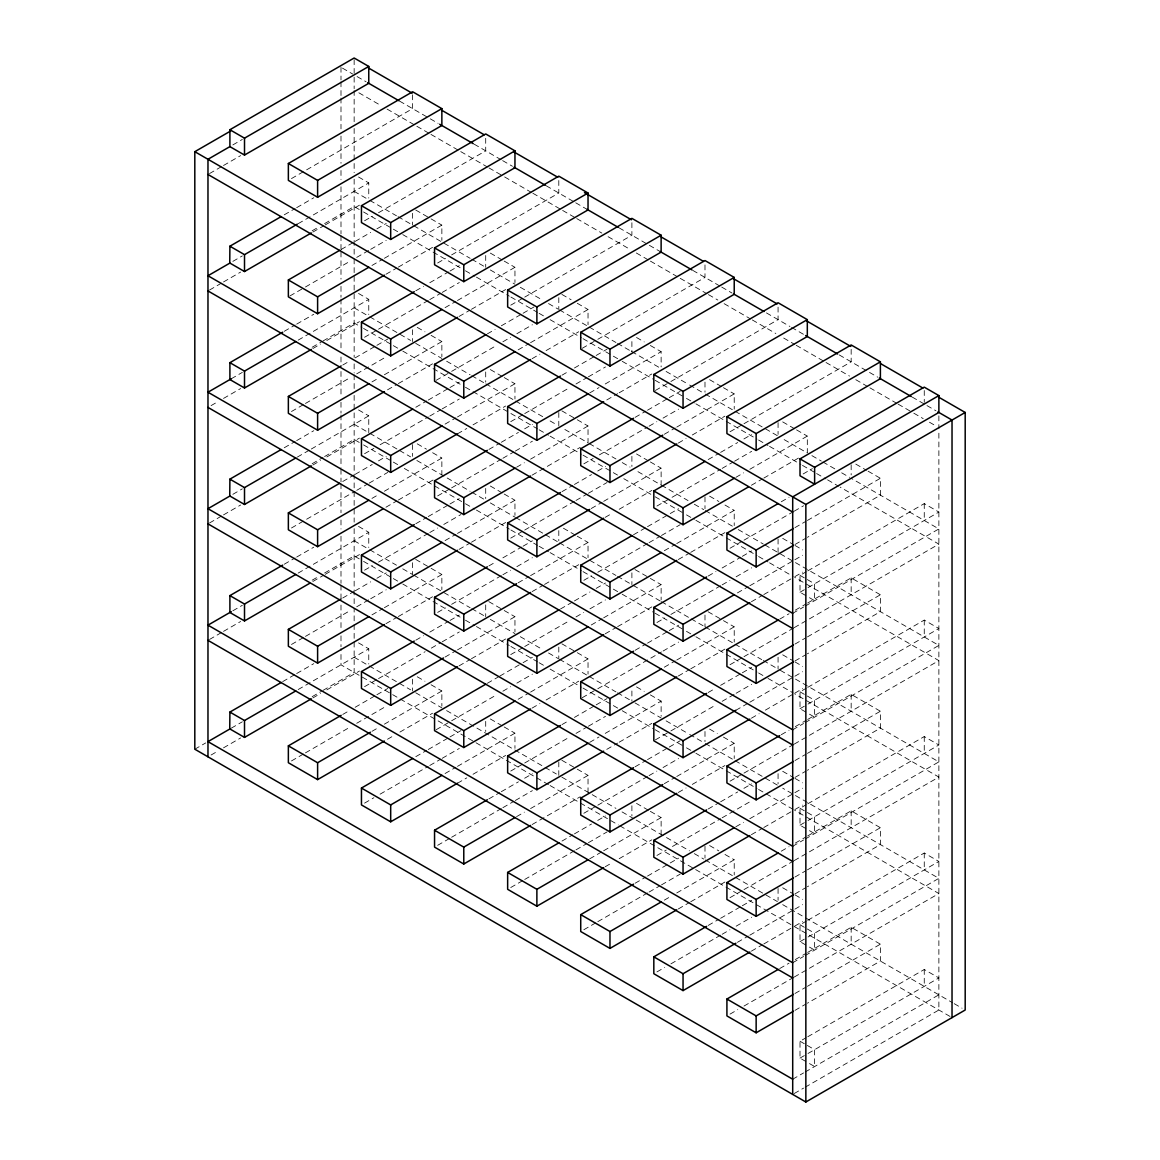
<?xml version="1.0" encoding="UTF-8"?>
<svg xmlns="http://www.w3.org/2000/svg" width="1160" height="1160" viewBox="0 0 1160 1160"><rect width="100%" height="100%" fill="white"/><g stroke="black" fill="none" stroke-linecap="round" stroke-linejoin="round"><path stroke-width="0.75" stroke-dasharray="5 3.75" d="M232.856 144.913L242.324 139.446M209.525 173.565L221.966 166.387M223.518 165.488L240.627 155.614M291.479 178.582L412.626 108.634L412.626 93.453M284.258 214.817L295.133 208.539M296.685 207.655L313.765 197.78M232.856 261.377L242.324 255.911M298.163 223.677L368.764 182.903L368.764 198.099M209.525 290.043L221.966 282.851M223.518 281.952L240.627 272.078M312.156 230.782L318.376 227.186M324.597 223.605L354.148 206.538L361.993 211.062M312.852 232.073L323.727 225.794M325.279 224.895L359.455 205.175M364.559 220.777L372.331 216.296M378.537 212.715L485.707 150.844L485.707 137.329M341.171 249.472L353.597 242.31M355.149 241.411L370.692 232.435M376.899 228.854L386.222 223.474M289.927 295.945L303.906 287.883M305.457 286.984L350.494 260.971M356.714 257.389L369.126 250.212M370.692 249.313L386.222 240.352M371.968 265.466L382.843 259.188M384.395 258.288L441.858 225.112L441.858 240.294M284.258 331.296L295.133 325.017M296.685 324.118L313.765 314.258M385.947 274.267L396.822 267.989M398.373 267.09L432.535 247.37M231.289 378.754L242.324 372.389M298.163 340.141L368.764 299.382L368.764 314.577M437.653 262.986L445.425 258.492M451.632 254.91L558.801 193.038L558.801 179.539M211.076 405.608L217.297 402.027M223.518 398.431L240.627 388.557M312.156 347.246L321.494 341.867M323.046 340.967L354.148 323.017L361.993 327.54M312.852 348.536L320.624 344.056M326.83 340.474L359.455 321.639M415.816 290.783L423.588 286.302M429.795 282.707L448.441 271.947M449.993 271.048L459.302 265.669M364.559 337.255L376.986 330.078M378.537 329.179L428.243 300.483M429.795 299.584L440.67 293.306M442.221 292.421L459.302 282.547M342.736 365.052L348.942 361.47M355.149 357.875L375.347 346.216M376.899 345.317L387.774 339.039M445.063 307.661L455.923 301.382M457.475 300.483L514.953 267.308L514.953 282.504M291.479 411.524L303.906 404.347M305.457 403.448L350.494 377.45M356.714 373.853L386.222 356.816M459.041 316.462L469.901 310.184M471.467 309.299L505.629 289.565M371.968 381.93L378.174 378.349M384.395 374.752L441.858 341.576L441.858 356.772M510.748 305.181L523.174 298.004M524.726 297.105L631.895 235.233L631.895 221.734M284.258 447.76L295.133 441.482M296.685 440.583L313.765 430.723M387.498 389.847L396.822 384.467M398.373 383.568L432.535 363.834M487.36 333.877L495.117 329.396M501.337 325.8L521.522 314.142M523.087 313.243L533.948 306.98M232.856 494.32L242.324 488.853M297.322 457.098L309.749 449.921M311.3 449.022L368.764 415.846L368.764 432.724M436.102 380.349L450.08 372.273M451.632 371.374L496.683 345.375M502.889 341.794L510.661 337.299M516.867 333.717L532.397 324.757M209.525 522.986L221.966 515.794M223.518 514.895L240.627 505.021M312.156 463.724L323.046 457.432M324.597 456.533L354.148 439.48L361.993 444.004M312.852 465.015L320.624 460.52M326.83 456.938L359.455 438.103M415.816 407.247L426.691 400.968M428.243 400.07L448.441 388.411M449.993 387.527L459.302 382.147M518.143 349.856L529.018 343.577M530.57 342.678L588.033 309.502L588.033 324.699M364.559 453.72L373.882 448.34M380.103 444.759L428.243 416.947M429.795 416.063L440.67 409.784M442.221 408.885L459.302 399.025M532.121 358.672L539.893 354.177M546.099 350.595L578.724 331.76M342.736 481.516L353.597 475.238M355.149 474.353L372.244 464.478M378.45 460.897L386.222 456.416M445.063 424.125L455.923 417.846M457.475 416.947L514.953 383.772L514.953 398.967M582.291 348.275L596.269 340.199M597.821 339.3L704.99 277.428L704.99 263.929M291.479 527.988L355.149 491.231M356.714 490.332L367.575 484.053M369.126 483.154L387.774 472.396M457.475 433.84L466.798 428.461M473.019 424.864L505.629 406.029M562.005 375.173L568.212 371.591M574.432 367.995L594.616 356.352M596.167 355.453L607.042 349.174M371.968 498.394L378.174 494.812M384.395 491.231L441.858 458.04L441.858 474.933M510.748 421.646L523.174 414.468M524.726 413.584L569.763 387.571M575.984 383.989L586.859 377.711M588.41 376.811L605.491 366.951M284.258 564.224L295.133 557.96M296.685 557.061L313.765 547.187M385.947 507.21L396.822 500.932M398.373 500.033L434.087 479.413M488.911 449.442L499.786 443.163M501.337 442.279L518.418 432.404M524.639 428.823L532.397 424.342M589.686 392.95L599.01 387.571M605.215 383.989L661.127 351.697L661.127 366.894M232.856 610.784L242.324 605.317M298.163 573.083L368.764 532.324L368.764 547.505M437.653 495.914L450.08 488.751M451.632 487.852L501.337 459.157M502.889 458.258L513.764 451.979M515.315 451.08L532.397 441.221M606.767 399.968L617.642 393.689M619.193 392.79L651.818 373.97M209.525 639.45L221.966 632.273M223.518 631.374L240.627 621.499M312.156 580.188L318.376 576.607M324.597 573.011L354.148 555.945L361.993 560.468M312.852 581.479L323.727 575.201M325.279 574.301L359.455 554.582M415.816 523.726L426.691 517.447M428.243 516.548L448.441 504.89M449.993 503.991L459.302 498.611M516.591 467.219L524.363 462.738M530.57 459.157L588.033 425.981L588.033 442.859L561.875 427.75M655.371 390.471L669.349 382.409M670.9 381.51L778.07 319.638L778.07 306.124M364.559 570.183L372.331 565.703M378.537 562.121L428.243 533.426M429.795 532.527L437.566 528.047M443.772 524.451L460.868 514.591M532.121 475.136L580.275 447.339M635.086 417.368L645.961 411.104M647.512 410.205L667.711 398.547M669.262 397.648L680.137 391.37M342.736 597.995L353.597 591.716M355.149 590.817L370.692 581.841M376.899 578.26L386.222 572.88M445.063 540.603L455.923 534.325M457.475 533.426L514.953 500.25L514.953 515.432M583.842 463.84L593.151 458.461M599.372 454.879L647.512 427.083M649.063 426.184L656.836 421.703M663.056 418.108L678.586 409.147M291.479 644.467L303.906 637.289M305.457 636.39L350.494 610.392M356.714 606.796L369.126 599.618M370.692 598.734L386.222 589.759M459.041 549.405L469.901 543.126M471.467 542.227L505.629 522.508M562.005 491.651L572.88 485.373M574.432 484.474L591.513 474.614M597.719 471.018L605.491 466.537M664.332 434.26L675.207 427.982M676.759 427.083L734.222 393.907L734.222 409.088M371.968 614.872L382.843 608.594M384.395 607.695L441.858 574.519L441.858 589.715M510.748 538.124L523.174 530.947M524.726 530.048L574.432 501.352M575.984 500.453L586.859 494.174M588.41 493.275L607.042 482.516M678.31 443.062L686.067 438.582M692.288 435L724.899 416.164M282.707 681.601L295.133 674.424M296.685 673.525L313.765 663.665M385.947 623.674L396.822 617.395M398.373 616.511L432.535 596.776M488.911 565.921L495.117 562.324M502.889 557.844L521.522 547.085M523.087 546.186L532.397 540.807M591.237 508.529L602.112 502.251M603.664 501.352L661.127 468.176L661.127 485.054L636.318 470.728M730.017 431.766L742.443 424.603M743.995 423.704L851.164 361.833L851.164 348.319M194.807 749.215L205.697 742.937M231.289 728.161L242.324 721.796M298.163 689.548L368.764 648.788L368.764 663.984M437.653 612.393L445.425 607.898M451.632 604.316L501.337 575.621M502.889 574.722L510.661 570.241M516.867 566.66L532.397 557.684M605.215 517.331L611.436 513.75M619.193 509.269L651.818 490.434M708.18 459.577L719.055 453.299M720.606 452.4L737.688 442.54M743.908 438.944L751.665 434.463M211.076 755.015L217.297 751.433M223.518 747.837L240.627 737.963M312.156 696.667L321.494 691.273M323.046 690.374L354.148 672.423L354.148 608.333M312.852 697.943L320.624 693.462M326.83 689.881L359.455 671.046M415.816 640.189L423.588 635.709M429.795 632.113L448.441 621.354M449.993 620.455L459.302 615.076M518.143 582.798L529.018 576.52M530.57 575.621L588.033 542.445L588.033 557.641M656.923 506.05L720.606 469.278M722.158 468.379L733.033 462.101M734.585 461.201L751.665 451.341M364.559 686.662L376.986 679.485M378.537 678.586L425.14 651.688M431.346 648.106L440.67 642.727M442.221 641.828L459.302 631.953M532.121 591.6L542.996 585.322M544.548 584.437L578.724 564.702M633.534 534.745L645.961 527.568M647.512 526.669L678.586 508.733M735.861 477.354L743.633 472.86M749.838 469.278L807.316 436.102L807.316 452.98L782.695 438.77M342.736 714.458L348.942 710.877M355.149 707.281L375.347 695.623M376.899 694.724L387.774 688.46M445.063 657.067L455.923 650.789M457.475 649.89L514.953 616.714L514.953 631.91M583.842 580.319L591.6 575.838M597.821 572.242L647.512 543.547M649.063 542.648L659.938 536.37M661.49 535.485L680.137 524.726M751.404 485.257L762.265 478.978M763.816 478.094L799.544 457.461M291.479 760.931L303.906 753.754M305.457 752.855L350.494 726.856M356.714 723.274L386.222 706.237M459.041 665.884L469.901 659.605M471.467 658.706L505.629 638.971M560.454 609.014L572.88 601.837M574.432 600.938L589.962 591.977M596.167 588.381L605.491 583.001M664.332 550.725L675.207 544.446M676.759 543.547L734.222 510.371L734.222 525.567M803.111 473.976L812.435 468.596M371.968 731.337L378.174 727.755M384.395 724.159L441.858 690.983L441.858 706.179M510.748 654.588L523.174 647.41M524.726 646.511L569.763 620.513M575.984 616.932L583.741 612.437M589.962 608.855L605.491 599.894M678.31 559.526L689.185 553.262M690.736 552.363L724.899 532.628M781.274 501.772L789.046 497.292M387.498 739.253L393.704 735.658M399.924 732.076L432.535 713.24M487.36 683.284L498.235 677.005M499.786 676.106L521.522 663.549M523.087 662.664L532.397 657.285M591.237 624.993L602.112 618.715M603.664 617.816L661.127 584.64L661.127 599.836M730.017 548.245L742.443 541.067M743.995 540.168L793.701 511.473M794.252 511.154L803.576 505.774M436.102 729.756L450.08 721.679M451.632 720.78L496.683 694.782M502.889 691.2L510.661 686.705M516.867 683.124L532.397 674.163M605.215 633.809L616.09 627.531M617.642 626.632L651.818 606.898M708.18 576.041L715.952 571.561M722.158 567.979L740.805 557.206M742.356 556.322L751.665 550.928M794.977 527.611L805.852 521.347M807.404 520.448L880.396 478.297L880.396 495.175L807.404 537.327M415.816 756.654L426.691 750.375M428.243 749.49L448.441 737.832M449.993 736.933L460.868 730.655M518.143 699.262L529.018 692.984M530.57 692.085L588.033 658.909L588.033 674.105M656.923 622.514L664.695 618.034M670.9 614.438L720.606 585.742M722.158 584.857L729.93 580.362M736.136 576.781L751.665 567.82M794.977 544.504L805.852 538.226M364.559 803.126L373.882 797.746M380.103 794.165L428.243 766.368M429.795 765.469L440.67 759.191M442.221 758.292L459.302 748.432M532.121 708.078L539.893 703.598M546.099 700.002L578.724 681.166M635.086 650.311L645.961 644.032M647.512 643.133L667.711 631.49M669.262 630.59L678.586 625.211M737.412 592.919L748.287 586.641M749.838 585.742L793.338 560.642M794.89 559.743L802.647 555.263M445.063 773.532L455.923 767.253M457.475 766.368L514.953 733.178L514.953 748.374M582.291 697.682L596.269 689.605M597.821 688.721L661.49 651.949M663.056 651.05L678.586 642.089M751.404 601.736L762.265 595.457M763.816 594.558L793.338 577.52M794.89 576.621L802.647 572.141M805.852 595.616L800.009 592.238L800.009 575.36L806.214 571.764M807.766 570.865L924.259 503.614L938.875 512.053L807.766 587.758M457.475 783.246L466.798 777.867M473.019 774.271L505.629 755.45M562.005 724.579L568.212 720.998M574.432 717.416L594.616 705.759M596.167 704.86L607.042 698.581M664.332 667.188L675.207 660.91M676.759 660.025L734.222 626.835L734.222 642.031M800.009 592.238L806.214 588.642M510.748 771.052L523.174 763.889M524.726 762.99L569.763 736.977M575.984 733.395L586.859 727.117M588.41 726.218L605.491 716.358M678.31 676.004L689.185 669.726M690.736 668.827L724.899 649.107M779.723 619.135L789.046 613.756M795.253 610.174L806.128 603.896M807.679 602.997L851.164 577.883L880.396 594.775L880.396 611.654L807.404 653.79M792.701 613.336L803.576 607.042M805.141 606.158L938.875 528.931L851.092 478.253M488.911 798.863L499.786 792.585M501.337 791.685L518.418 781.826M524.639 778.23L532.397 773.749M589.686 742.356L599.01 736.977M605.215 733.395L661.127 701.118L661.127 716.3M730.017 664.709L742.443 657.546M743.995 656.647L793.701 627.952M794.252 627.633L938.875 544.127L840.115 487.113M437.653 845.321L450.08 838.158M451.632 837.259L501.337 808.563M502.889 807.664L513.764 801.386M515.315 800.487L532.397 790.627M606.767 749.374L617.642 743.096M619.193 742.197L651.818 723.376M708.18 692.505L714.4 688.924M720.606 685.342L740.805 673.684M742.356 672.785L751.665 667.406M794.977 644.09L805.852 637.812M807.404 636.913L880.396 594.775M516.591 816.626L524.363 812.145M530.57 808.563L588.033 775.387L588.033 792.265M655.371 739.877L669.349 731.815M670.9 730.916L715.952 704.903M722.158 701.322L734.585 694.144M736.136 693.245L751.665 684.284M794.977 660.968L805.852 654.689M532.121 824.542L580.275 796.746M635.086 766.789L645.961 760.51M647.512 759.611L667.711 747.954M669.262 747.055L680.137 740.776M735.861 710.283L748.287 703.12M749.838 702.221L793.338 677.106M794.89 676.207L802.647 671.727M583.842 813.261L596.269 806.084M597.821 805.185L647.512 776.489M649.063 775.59L656.836 771.11M663.056 767.529L678.586 758.553M751.404 718.199L759.162 713.719M765.383 710.137L793.338 693.985M794.89 693.1L802.647 688.605M805.852 712.08L800.009 708.702L800.009 691.824L806.214 688.242M807.766 687.343L924.259 620.092L938.875 628.532L807.766 704.221M562.005 841.058L572.88 834.779M574.432 833.88L591.513 824.02M597.719 820.424L605.491 815.944M664.332 783.667L675.207 777.389M676.759 776.489L734.222 743.313L734.222 758.495M800.009 708.702L806.214 705.12M510.748 887.531L523.174 880.353M524.726 879.454L574.432 850.759M575.984 849.86L586.859 843.581M588.41 842.696L607.042 831.923M678.31 792.468L686.067 787.988M692.288 784.407L724.899 765.571M781.274 734.715L789.046 730.235M795.253 726.639L806.128 720.36M807.679 719.461L851.164 694.361L880.396 711.24L880.396 728.117L807.404 770.269M792.701 729.799L803.576 723.521M805.141 722.622L938.875 645.409L778.984 553.088M589.686 858.835L602.112 851.658M603.664 850.759L661.127 817.582L661.127 834.461M730.017 781.188L742.443 774.01M743.995 773.111L793.701 744.415M794.252 744.096L938.875 660.605L794.658 577.332M605.215 866.737L611.436 863.156M619.193 858.676L651.818 839.84M708.18 808.984L719.055 802.706M720.606 801.807L737.688 791.946M743.908 788.351L751.665 783.87M794.977 760.554L805.852 754.276M807.404 753.377L880.396 711.24M656.923 855.457L666.246 850.077M672.466 846.481L720.606 818.684M722.158 817.785L751.665 800.748M794.977 777.432L805.852 771.154M635.086 883.253L645.961 876.974M647.512 876.076L678.586 858.139M735.861 826.761L743.633 822.281M749.838 818.684L793.338 793.585M794.89 792.686L802.647 788.206M583.842 929.726L596.269 922.548M597.821 921.649L647.512 892.954M649.063 892.069L659.938 885.79M661.49 884.891L680.137 874.133M751.404 834.663L762.265 828.399M763.816 827.501L793.338 810.463M794.89 809.564L802.647 805.083M805.852 828.544L800.009 825.181L800.009 808.288L806.214 804.707M807.766 803.808L924.259 736.557L938.875 744.995L807.766 820.685M664.332 900.131L670.538 896.549M676.759 892.954L734.222 859.778L734.222 874.973M800.009 825.181L806.214 821.585M678.31 908.947L689.185 902.668M690.736 901.769L724.899 882.035M781.274 851.179L789.046 846.698M795.253 843.117L806.128 836.838M807.679 835.939L851.164 810.826L880.396 827.704L880.396 844.582L807.404 886.733M792.701 846.278L803.576 839.985M805.141 839.086L938.875 761.873L778.984 669.566M730.017 897.652L742.443 890.474M743.995 889.575L793.701 860.88M794.252 860.56L938.875 777.069L794.658 693.796M708.18 925.448L719.055 919.169M720.606 918.285L740.805 906.627M742.356 905.728L751.665 900.348M794.977 877.033L805.852 870.754M807.404 869.855L880.396 827.704M656.923 971.92L664.695 967.44M670.9 963.859L720.606 935.163M722.158 934.264L729.93 929.784M736.136 926.188L751.665 917.227M794.977 893.91L805.852 887.632M737.412 942.326L748.287 936.047M749.838 935.163L793.338 910.049M794.89 909.15L802.647 904.669M751.404 951.142L762.265 944.863M763.816 943.964L793.338 926.927M794.89 926.028L802.647 921.547M805.852 945.023L800.009 941.644L800.009 924.766L806.214 921.17M807.766 920.286L924.259 853.02L938.875 861.46L807.766 937.164M800.009 941.644L806.214 938.063M779.723 968.542L789.046 963.163M795.253 959.581L806.128 953.303M807.679 952.404L851.164 927.304L880.396 944.182L880.396 961.06L807.404 1003.197M792.701 962.742L803.576 956.463M805.141 955.564L938.875 878.352L782.695 788.177M730.017 1014.115L737.789 1009.635M743.995 1006.053L793.701 977.358M794.252 977.039L938.875 893.534L794.658 810.274M794.977 993.496L805.852 987.218M807.404 986.319L880.396 944.182M794.977 1010.374L805.852 1004.096M805.852 1061.487L800.009 1058.109L800.009 1041.231L806.214 1037.649M807.766 1036.75L924.259 969.499L938.875 977.938L807.766 1053.628M800.009 1058.109L806.214 1054.527M792.701 1079.206L803.576 1072.928M805.141 1072.029L938.875 994.816M794.252 1093.503L803.576 1088.123M805.141 1087.224L938.875 1010.012L938.875 430.577M342.461 68.121L352.683 74.037M357.077 76.575L366.067 81.751M399.605 101.123L428.736 117.943M430.302 118.842L438.132 123.366M474.164 144.174L501.105 159.718M502.642 160.617L512.473 166.286M546.244 185.788L574.447 202.057M575.737 202.811L586.496 209.032M619.077 227.838L659.039 250.908M692.752 270.367L720.375 286.317M721.723 287.086L731.946 293.001M766.441 312.91L789.945 326.482M791.511 327.395L804.75 335.037M839.231 354.931L877.743 377.174M912.224 397.083L925.39 404.68M926.97 405.594L935.946 410.785M358.846 92.785L380.799 105.459M387.063 109.084L415.295 125.367M416.861 126.281L429.403 133.516M430.969 134.415L459.186 150.713M460.752 151.612L487.403 166.996M488.969 167.91L503.077 176.059M504.643 176.958L531.294 192.343M532.861 193.242L561.077 209.539M562.643 210.438L575.186 217.688M576.752 218.588L601.837 233.073M608.101 236.698L630.054 249.356M636.318 252.981L648.861 260.217M650.426 261.13L678.643 277.414M680.21 278.327L706.861 293.712M708.441 294.611L717.837 300.048M724.115 303.659L750.766 319.058M752.332 319.957L775.837 333.529M783.682 338.053L794.658 344.389M796.224 345.303L824.441 361.587M826.007 362.5L849.526 376.072M855.79 379.697L868.332 386.933M869.898 387.832L896.549 403.216M898.115 404.129L912.224 412.278M913.79 413.177L923.201 418.615M929.464 422.226L935.743 425.851M358.541 177.001L368.764 182.903M415.7 210.004L429.548 218.007M431.085 218.892L441.858 225.112M490.332 253.097L502.642 260.202M504.179 261.087L514.953 267.308M561.875 294.408L571.111 299.73M577.274 303.282L588.033 309.502M636.507 337.488L644.206 341.924M650.354 345.492L661.127 351.697M709.601 379.683L721.911 386.787M723.448 387.686L734.222 393.907M782.695 421.892L795.006 428.997M796.543 429.882L807.316 436.102M855.776 464.087L866.549 470.308M868.086 471.192L880.396 478.297M354.148 191.342L368.764 199.795M369.822 200.405L396.474 215.789M398.039 216.688L412.148 224.837M413.714 225.736L470.148 258.317M471.728 259.231L484.257 266.466M490.332 269.976L514.953 284.185M520.318 287.288L542.271 299.962M548.535 303.572L557.946 309.01M559.511 309.909L588.033 326.38M589.294 327.106L615.946 342.49M617.511 343.404L630.054 350.639M631.62 351.538L661.127 368.59M666.101 371.461L688.054 384.134M689.62 385.033L703.728 393.182M705.294 394.081L734.222 410.785M735.077 411.278L777.403 435.711M811.898 455.634L821.309 461.057M822.875 461.955L835.417 469.205M841.682 472.83L849.526 477.354M363.558 211.975L391.775 228.259M393.341 229.173L401.172 233.696M402.752 234.595L463.884 269.888M465.45 270.802L474.861 276.225M476.426 277.138L509.341 296.148M510.908 297.047L537.558 312.431M539.125 313.345L543.837 316.056M550.101 319.667L581.45 337.777M583.03 338.676L620.643 360.397M622.21 361.311L653.573 379.407M655.139 380.306L684.922 397.503M686.488 398.416L694.318 402.94M695.899 403.839L757.031 439.147M758.596 440.046L768.007 445.483M769.573 446.382L800.922 464.478M802.488 465.392L815.031 472.627M816.596 473.541L826.007 478.964M827.573 479.863L838.549 486.2M358.541 293.465L368.764 299.382M417.238 327.367L424.937 331.803M431.085 335.356L441.858 341.576M490.332 369.562L502.642 376.666M504.179 377.551L514.953 383.772M561.875 410.872L575.737 418.861M577.274 419.76L588.033 425.981M636.507 453.951L648.817 461.071M650.354 461.955L661.127 468.176M709.601 496.161L718.837 501.483M724.986 505.035L734.222 510.371M782.695 538.356L793.469 544.577M795.006 545.461L802.691 549.898M354.148 307.82L368.764 316.26M369.822 316.868L410.582 340.402M415.7 343.36L441.858 358.454M446.643 361.224L470.148 374.796M471.728 375.695L484.257 382.945M485.837 383.844L514.953 400.649M515.62 401.041L543.837 417.325M550.101 420.95L556.38 424.575M589.294 443.584L615.946 458.968M622.21 462.579L630.054 467.103M661.403 485.213L688.054 500.598M694.318 504.223L703.728 509.646M705.294 510.56L734.222 527.249M738.224 529.554L763.294 544.04M764.875 544.939L777.403 552.189M800.009 575.36L805.852 578.738M807.316 579.579L814.624 583.799L814.624 600.677L807.316 596.457M363.558 328.439L391.775 344.738M393.341 345.637L401.172 350.161M402.752 351.074L463.884 386.367M465.45 387.266L509.341 412.612M510.908 413.511L537.558 428.896M539.125 429.809L548.535 435.232M550.101 436.146L581.45 454.241M583.03 455.155L617.511 475.063M623.775 478.674L653.573 495.871M655.139 496.784L684.922 513.981M686.488 514.88L694.318 519.404M695.899 520.318L757.031 555.611M758.596 556.51L768.007 561.947M769.573 562.846L793.092 576.433M358.541 409.944L368.764 415.846M417.238 443.83L426.474 449.166M432.622 452.719L441.858 458.04M490.332 486.025L502.642 493.145M504.179 494.029L514.953 500.25M563.426 528.235L575.737 535.34M577.274 536.225L588.033 542.445M634.97 569.546L648.817 577.535M650.354 578.419L661.127 584.64M708.064 611.74L721.911 619.73M723.448 620.629L734.222 626.835M782.695 654.82L793.469 661.04M795.006 661.939L802.691 666.376M354.148 424.284L368.256 432.434M369.822 433.333L398.039 449.63M399.605 450.529L410.582 456.866M416.861 460.491L470.148 491.26M471.728 492.173L484.257 499.409M490.332 502.918L514.953 517.128M515.62 517.505L543.837 533.803M545.403 534.702L557.946 541.952M559.511 542.851L615.946 575.433M617.511 576.332L631.62 584.48M633.186 585.394L661.127 601.518M661.403 601.678L689.62 617.976M691.186 618.875L703.728 626.11M705.294 627.024L734.222 643.727M735.077 644.221L761.729 659.605M763.294 660.504L777.403 668.653M800.009 691.824L805.852 695.202M807.316 696.043L814.624 700.263L814.624 717.141L807.316 712.922M363.558 444.903L391.775 461.201M393.341 462.101L398.039 464.826M404.318 468.437L463.884 502.831M465.45 503.745L474.861 509.167M476.426 510.081L509.341 529.076M510.908 529.99L537.558 545.374M539.125 546.273L548.535 551.711M550.101 552.61L581.45 570.72M583.03 571.619L620.643 593.34M622.21 594.239L653.573 612.35M655.139 613.249L684.922 630.446M686.488 631.359L694.318 635.883M695.899 636.782L757.031 672.075M758.596 672.988L766.441 677.512M768.007 678.411L793.092 692.897M358.541 526.408L368.764 532.324M415.7 559.41L429.548 567.414M431.085 568.298L441.858 574.519M488.795 601.62L502.642 609.609M504.179 610.493L514.953 616.714M561.875 643.814L575.737 651.804M577.274 652.688L588.033 658.909M636.507 686.894L644.206 691.346M650.354 694.898L661.127 701.118M709.601 729.103L717.3 733.54M723.448 737.093L734.222 743.313M782.695 771.298L793.469 777.519M795.006 778.404L802.691 782.84M354.148 540.763L368.764 549.202M369.822 549.811L396.474 565.196M402.752 568.821L412.148 574.243M413.714 575.157L470.148 607.738M471.728 608.637L484.257 615.873M490.332 619.382L514.953 633.592M520.318 636.695L542.271 649.368M548.535 652.978L557.946 658.416M559.511 659.315L588.033 675.787M589.294 676.512L615.946 691.896M617.511 692.81L630.054 700.046M634.97 702.887L661.127 717.996M666.101 720.867L688.054 733.54M689.62 734.439L703.728 742.588M705.294 743.487L734.222 760.191M735.077 760.684L777.403 785.131M800.009 808.288L805.852 811.666M807.316 812.508L814.624 816.727L814.624 833.619L807.316 829.4M363.558 561.382L391.775 577.665M393.341 578.579L401.172 583.103M402.752 584.002L463.884 619.309M465.45 620.208L474.861 625.646M476.426 626.545L509.341 645.554M510.908 646.453L537.558 661.838M539.125 662.751L543.837 665.463M550.101 669.088L581.45 687.184M583.03 688.083L620.643 709.804M622.21 710.717L653.573 728.813M655.139 729.727L684.922 746.924M686.488 747.823L694.318 752.347M695.899 753.246L757.031 788.553M758.596 789.452L793.092 809.361M358.541 642.886L368.764 648.788M417.238 676.773L424.937 681.21M431.085 684.762L441.858 690.983M490.332 718.968L502.642 726.073M504.179 726.972L514.953 733.178M561.875 760.279L575.737 768.283M577.274 769.167L588.033 775.387M636.507 803.372L648.817 810.478M650.354 811.362L661.127 817.582M709.601 845.567L718.837 850.889M724.986 854.456L734.222 859.778M782.695 887.762L793.469 893.983M795.006 894.867L802.691 899.319M354.148 657.227L410.582 689.808M415.7 692.766L441.858 707.861M446.586 710.601L556.38 773.981M561.875 777.157L615.946 808.375M622.064 811.913L634.607 819.148M636.173 820.047L689.432 850.802M694.318 853.63L703.728 859.053M705.294 859.966L777.403 901.595M782.695 904.64L952.65 1002.777M954.216 1003.676L962.06 1008.199M800.009 924.766L805.852 928.145M807.316 928.986L814.624 933.206L814.624 950.083L807.316 945.864M548.535 784.653L340.996 664.825L340.996 648.527M550.101 785.552L618.309 824.934M619.875 825.833L950.461 1016.696M800.009 1041.231L805.852 1044.609M807.316 1045.45L814.624 1049.669L814.624 1066.547L807.316 1062.328M938.875 415.846L938.875 428.765M924.259 390.528L924.259 402.346M924.259 503.614L924.259 520.492M924.259 620.092L924.259 636.971M924.259 736.557L924.259 753.434M924.259 853.02L924.259 869.913M924.259 969.499L924.259 986.377M851.164 464.798L851.164 474.918M851.164 577.883L851.164 594.775M851.164 694.361L851.164 711.24M851.164 810.826L851.164 827.704M851.164 927.304L851.164 944.182M778.07 422.602L778.07 434.405M778.07 539.066L778.07 552.566M778.07 657.227L778.07 669.044M778.07 773.691L778.07 783.827M778.07 888.473L778.07 900.29M704.99 382.089L704.99 392.211M704.99 496.872L704.99 508.689M704.99 615.032L704.99 626.835M704.99 731.496L704.99 741.617M704.99 846.278L704.99 858.095M631.895 341.576L631.895 351.697M631.895 456.358L631.895 466.479M631.895 572.822L631.895 584.64M631.895 690.983L631.895 701.118M631.895 805.765L631.895 815.901M558.801 297.685L558.801 309.502M558.801 412.467L558.801 425.981M558.801 530.627L558.801 540.763M558.801 647.091L558.801 658.909M558.801 761.873L558.801 775.387M485.707 255.49L485.707 267.308M485.707 371.954L485.707 382.089M485.707 488.433L485.707 498.553M485.707 604.897L485.707 616.714M485.707 721.375L485.707 731.496M412.626 213.295L412.626 225.112M412.626 329.759L412.626 341.576M412.626 444.541L412.626 456.358M412.626 562.702L412.626 574.519M412.626 679.165L412.626 690.983M354.148 59.682L354.148 88.653M354.148 90.465L354.148 121.959M354.148 128.499L354.148 172.666M354.148 179.191L354.148 257.056M354.148 258.868L354.148 357.352M354.148 363.892L354.148 372.94M354.148 374.752L354.148 389.238M354.148 395.372L354.148 522.13M354.148 528.67L354.148 606.52M340.996 67.28L340.996 79.953M340.996 81.766L340.996 96.251M340.996 98.063L340.996 128.847M340.996 136.097L340.996 163.256M340.996 170.491L340.996 179.553M340.996 186.789L340.996 233.87M340.996 235.683L340.996 250.168M340.996 251.981L340.996 279.139M340.996 286.375L340.996 297.25M340.996 299.062L340.996 349.755M340.996 357.005L340.996 364.24M340.996 371.49L340.996 395.024M340.996 402.274L340.996 413.134M340.996 414.947L340.996 467.451M340.996 469.263L340.996 481.936M340.996 483.749L340.996 512.72M340.996 519.97L340.996 529.018M340.996 536.268L340.996 583.335M340.996 585.148L340.996 597.821M340.996 605.071L340.996 628.604M340.996 635.854L340.996 646.714"/><path stroke-width="1.5" d="M229.898 146.624L229.898 129.731L354.148 58L368.764 66.439L368.764 83.317L244.513 155.063L229.898 146.624L207.974 159.282L207.974 756.813M938.556 397.097L965.192 412.467L965.192 1010.012L805.852 1102L194.807 749.215L194.807 151.684L230.579 131.036M229.898 129.731L244.513 138.171L368.764 66.439M288.361 163.502L412.626 91.756L441.858 108.634L441.858 125.512L317.608 197.258L288.361 180.38L288.361 163.502L317.608 180.38L441.858 108.634M792.701 613.336L207.974 275.746L229.738 263.175L229.898 246.21L281.155 216.615M229.898 246.21L244.513 254.649L297.322 224.155M229.898 263.088L244.513 271.527L311.3 232.971M361.456 205.697L485.707 133.951L514.953 150.844L514.953 167.721L390.688 239.453L361.456 222.575L361.456 205.697L390.688 222.575L514.953 150.844M384.395 275.166L317.608 313.722L288.361 296.844L288.361 279.966L339.619 250.371M288.361 279.966L317.608 296.844L368.865 267.25M311.3 349.435L244.513 387.991L229.898 379.552L229.898 362.674L282.707 332.195M434.55 247.892L558.801 176.16L588.033 193.038L588.033 209.917L463.783 281.648L434.55 264.77L434.55 247.892L463.783 264.77L588.033 193.038M231.289 378.754L207.974 392.211L792.701 729.799M229.898 362.674L244.513 371.113L295.771 341.519M457.475 317.361L390.688 355.917L361.456 339.039L361.456 322.161L414.265 291.682M384.395 391.63L317.608 430.2L288.361 413.308L288.361 396.43L341.171 365.951M361.456 322.161L390.688 339.039L441.946 309.459M507.645 290.087L631.895 218.356L661.127 235.233L661.127 252.112L536.877 323.857L507.645 306.965L507.645 290.087L536.877 306.965L661.127 235.233M288.361 396.43L317.608 413.308L368.865 383.728M792.701 846.278L207.974 508.689L229.738 496.117L229.898 479.152L281.155 449.558M530.57 359.556L463.783 398.126L434.55 381.248L434.55 364.356L485.808 334.776M229.898 479.152L244.513 487.591L295.771 457.997M229.898 496.03L244.513 504.47L311.3 465.899M457.475 433.84L390.688 472.396L361.456 455.517L361.456 438.639L412.713 409.045M434.55 364.356L463.783 381.248L515.04 351.654M580.725 332.296L704.99 260.55L734.222 277.428L734.222 294.306L609.971 366.052L580.725 349.174L580.725 332.296L609.971 349.174L734.222 277.428M382.843 509.008L317.608 546.664L288.361 529.787L288.361 512.909L339.619 483.314M361.456 438.639L390.688 455.517L441.946 425.923M603.664 401.766L536.877 440.322L507.645 423.443L507.645 406.565L560.454 376.072M288.361 512.909L317.608 529.787L368.865 500.192M309.749 583.277L244.513 620.933L229.898 612.495L229.898 595.616L282.707 565.123M530.57 476.035L463.783 514.591L434.55 497.712L434.55 480.834L487.36 450.341M507.645 406.565L536.877 423.443L588.135 393.849M231.289 611.683L207.974 625.153L792.701 962.742M229.898 595.616L244.513 604.055L295.771 574.461M653.82 374.491L778.07 302.745L807.316 319.638L807.316 336.516L683.051 408.248L653.82 391.37L653.82 374.491L683.051 391.37L807.316 319.638M457.475 550.304L390.688 588.86L361.456 571.981L361.456 555.103L414.265 524.61M434.55 480.834L463.783 497.712L515.04 468.118M676.759 443.961L609.971 482.516L580.725 465.638L580.725 448.76L633.534 418.267M384.395 624.573L317.608 663.128L288.361 646.25L288.361 629.372L341.171 598.879M361.456 555.103L390.688 571.981L441.946 542.387M603.664 518.23L536.877 556.785L507.645 539.908L507.645 523.029L560.454 492.536M580.725 448.76L609.971 465.638L662.78 435.145M288.361 629.372L317.608 646.25L368.865 616.656M726.914 416.686L851.164 344.955L880.396 361.833L880.396 378.711L756.146 450.442L726.914 433.564L726.914 416.686L756.146 433.564L880.396 361.833M792.701 1079.206L207.974 741.632L229.738 729.06L229.898 712.08L281.155 682.5M530.57 592.499L463.783 631.054L434.55 614.176L434.55 597.298L487.36 566.82M507.645 523.029L536.877 539.908L589.686 509.428M229.898 712.08L244.513 720.519L295.771 690.939M748.287 487.055L683.051 524.712L653.82 507.834L653.82 490.955L705.077 461.361M229.898 728.958L244.513 737.398L311.3 698.842M457.475 666.768L390.688 705.338L361.456 688.446L361.456 671.567L414.265 641.088M434.55 597.298L463.783 614.176L516.591 583.697M676.759 560.425L609.971 598.995L580.725 582.102L580.725 565.225L631.982 535.644M653.82 490.955L683.051 507.834L734.309 478.239M384.395 741.051L317.608 779.607L288.361 762.729L288.361 745.851L341.171 715.357M361.456 671.567L390.688 688.446L443.497 657.966M938.875 395.589L814.624 467.321L814.624 484.198L800.009 475.76L800.009 458.882L924.259 387.15L938.875 395.589L938.875 412.467L792.701 496.872L792.701 1094.402M603.664 634.694L536.877 673.264L507.645 656.386L507.645 639.493L558.888 609.913M580.725 565.225L609.971 582.102L661.229 552.523M288.361 745.851L317.608 762.729L370.417 732.236M793.426 545.389L756.146 566.921L726.914 550.043L726.914 533.15L778.171 503.571M530.57 708.977L463.783 747.533L434.55 730.655L434.55 713.777L485.808 684.183M507.645 639.493L536.877 656.386L588.135 626.791M194.807 151.684L805.852 504.455L965.192 412.467M749.838 602.635L683.051 641.19L653.82 624.312L653.82 607.434L706.628 576.94M726.914 533.15L756.146 550.043L793.426 528.51M457.475 783.246L390.688 821.802L361.456 804.924L361.456 788.046L412.713 758.452M434.55 713.777L463.783 730.655L515.04 701.061M676.759 676.904L609.971 715.459L580.725 698.581L580.725 681.703L633.534 651.21M653.82 607.434L683.051 624.312L734.309 594.717M361.456 788.046L390.688 804.924L441.946 775.33M603.664 751.172L536.877 789.728L507.645 772.85L507.645 755.972L560.454 725.478M580.725 681.703L609.971 698.581L661.229 668.986M793.426 661.867L756.146 683.385L726.914 666.507L726.914 649.629L778.171 620.034M530.57 825.441L463.783 863.997L434.55 847.119L434.55 830.241L487.36 799.747M507.645 755.972L536.877 772.85L588.135 743.255M749.838 719.098L683.051 757.654L653.82 740.776L653.82 723.898L706.628 693.404M726.914 649.629L756.146 666.507L793.426 644.989M434.55 830.241L463.783 847.119L515.04 817.524M676.759 793.367L609.971 831.923L580.725 815.045L580.725 798.167L633.534 767.673M653.82 723.898L683.051 740.776L735.861 710.283M603.664 867.636L536.877 906.192L507.645 889.314L507.645 872.436L558.888 842.841M580.725 798.167L609.971 815.045L662.78 784.566M793.426 778.331L756.146 799.849L726.914 782.971L726.914 766.093L779.723 735.614M507.645 872.436L536.877 889.314L588.135 859.734M749.838 835.562L683.051 874.133L653.82 857.24L653.82 840.362L706.628 809.883M726.914 766.093L756.146 782.971L793.426 761.453M676.759 909.832L609.971 948.402L580.725 931.523L580.725 914.631L633.534 884.152M653.82 840.362L683.051 857.24L734.309 827.66M580.725 914.631L609.971 931.523L661.229 901.929M793.426 894.809L756.146 916.327L726.914 899.449L726.914 882.571L778.171 852.977M749.838 952.041L683.051 990.596L653.82 973.718L653.82 956.84L706.628 926.347M726.914 882.571L756.146 899.449L793.426 877.917M653.82 956.84L683.051 973.718L735.861 943.225M793.426 1011.273L756.146 1032.792L726.914 1015.913L726.914 999.035L778.171 969.441M726.914 999.035L756.146 1015.913L793.426 994.395M368.256 67.831L412.119 93.162M441.887 110.345L484.198 134.763M513.967 151.96L557.829 177.277M584.466 192.661L631.461 219.791M661.229 236.988L703.54 261.406M733.308 278.589L777.171 303.92M806.939 321.102L850.816 346.434M880.585 363.617L922.881 388.049M367.633 82.664L398.967 100.746M439.698 124.265L473.295 143.666M514.054 167.2L545.403 185.296M586.975 209.307L618.309 227.389M659.837 251.372L691.954 269.903M733.511 293.9L764.019 311.518M805.62 335.544L837.651 354.032M879.309 378.073L911.296 396.546M937.933 411.916L952.027 420.065L952.027 1017.61M800.009 458.882L814.624 467.321M207.974 174.464L792.701 512.053M207.974 290.942L792.701 628.532M207.974 407.407L792.701 744.995M207.974 523.87L792.701 861.46M207.974 640.349L792.701 977.938M805.852 504.455L805.852 1102M756.146 433.564L756.146 450.442M756.146 550.043L756.146 566.921M756.146 666.507L756.146 683.385M756.146 782.971L756.146 799.849M756.146 899.449L756.146 916.327M756.146 1015.913L756.146 1032.792M683.051 391.37L683.051 408.248M683.051 507.834L683.051 524.712M683.051 624.312L683.051 641.19M683.051 740.776L683.051 757.654M683.051 857.24L683.051 874.133M683.051 973.718L683.051 990.596M609.971 349.174L609.971 366.052M609.971 465.638L609.971 482.516M609.971 582.102L609.971 598.995M609.971 698.581L609.971 715.459M609.971 815.045L609.971 831.923M609.971 931.523L609.971 948.402M536.877 306.965L536.877 323.857M536.877 423.443L536.877 440.322M536.877 539.908L536.877 556.785M536.877 656.386L536.877 673.264M536.877 772.85L536.877 789.728M536.877 889.314L536.877 906.192M463.783 264.77L463.783 281.648M463.783 381.248L463.783 398.126M463.783 497.712L463.783 514.591M463.783 614.176L463.783 631.054M463.783 730.655L463.783 747.533M463.783 847.119L463.783 863.997M390.688 222.575L390.688 239.453M390.688 339.039L390.688 355.917M390.688 455.517L390.688 472.396M390.688 571.981L390.688 588.86M390.688 688.446L390.688 705.338M390.688 804.924L390.688 821.802M317.608 180.38L317.608 197.258M317.608 296.844L317.608 313.722M317.608 413.308L317.608 430.2M317.608 529.787L317.608 546.664M317.608 646.25L317.608 663.128M317.608 762.729L317.608 779.607M244.513 138.171L244.513 155.063M244.513 254.649L244.513 271.527M244.513 371.113L244.513 387.991M244.513 487.591L244.513 504.47M244.513 604.055L244.513 620.933M244.513 720.519L244.513 737.398"/></g></svg>
